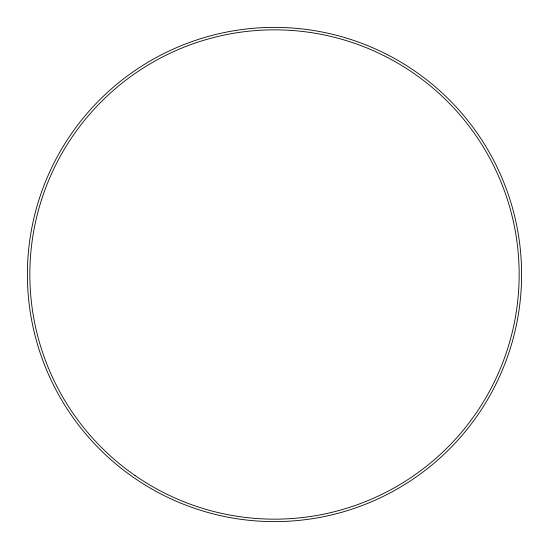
<?xml version="1.0" encoding="UTF-8"?>
<svg xmlns="http://www.w3.org/2000/svg" width="549" height="549" viewBox="0 0 549 549"><rect width="100%" height="100%" fill="white"/><g stroke="black" fill="none" stroke-linecap="round" stroke-linejoin="round"><path stroke-width="0.82" d="M133.599 477.5A247.105 247.105 0 0 0 520.754 295.026A247.105 247.105 0 0 0 169.147 50.975A247.105 247.105 0 0 0 133.599 477.5M134.999 475.489A244.655 244.655 0 0 0 518.311 294.82A244.655 244.655 0 0 0 170.19 53.191A244.655 244.655 0 0 0 134.999 475.489"/></g></svg>
